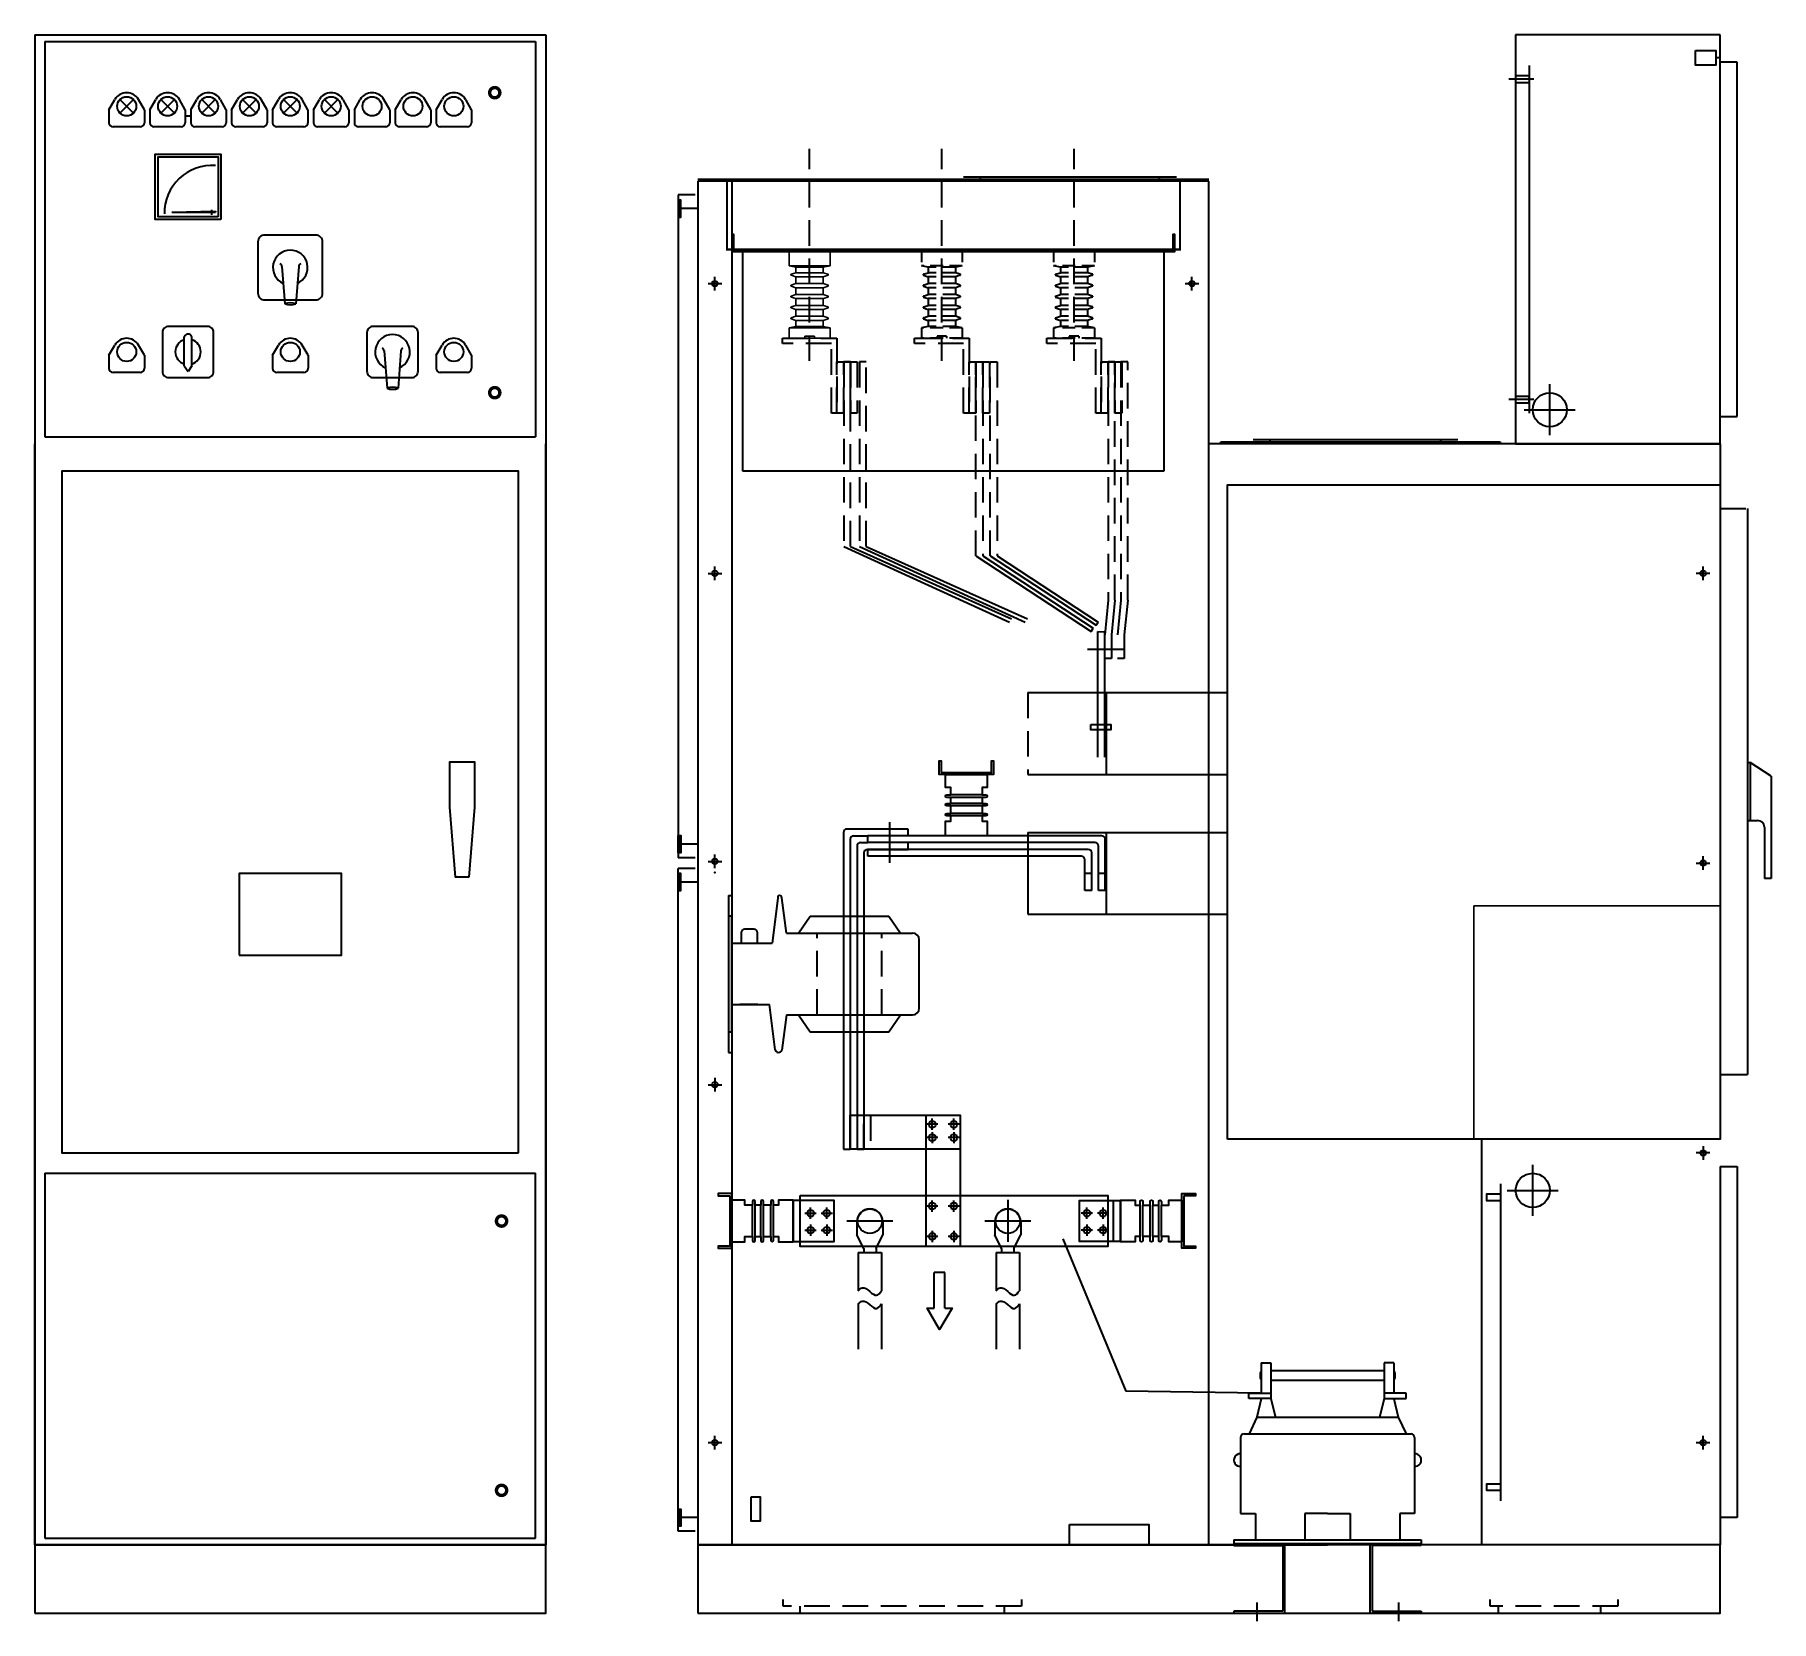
# Model space of a CAD drawing. Header units: millimetres. Extents: x 14896 to 15150, y 2657 to 2889.
import ezdxf

# ---------------------------------------------------------------- set-up
doc = ezdxf.new("R2010")
doc.units = ezdxf.units.MM
doc.header["$LTSCALE"] = 15
doc.header["$MEASUREMENT"] = 0
doc.header["$PDSIZE"] = -3
doc.linetypes.add('HIDDEN', pattern=[0.375, 0.25, -0.125])

# ---------------------------------------------------------------- blocks, each defined once
blk = doc.blocks.new('sup')
at = {"color": 6, "ltscale": 0.5}
for p, q in [((0, 0), (0, -2.4)), ((6, 0), (6, -2.4)), ((6, -2.4), (0, -2.4)), ((1, -2.6), (0, -2.4)), ((6, -2.4), (5, -2.6)), ((0.3, -3.63), (1, -3.4)), ((0.3, -3.77), (1, -4)), ((0.3, -5.23), (1, -5)), ((1, -2.6), (1, -3.4)), ((5, -2.6), (1, -2.6)), ((5, -3.4), (1, -3.4)), ((1, -4), (1, -5)), ((5, -4), (1, -4)), ((5, -5), (1, -5)), ((5, -2.6), (5, -3.4)), ((5.71, -3.64), (5, -3.4)), ((5.71, -3.77), (5, -4)), ((5, -4), (5, -5)), ((5.7, -5.23), (5, -5)), ((0.3, -5.37), (1, -5.6)), ((0.3, -6.83), (1, -6.6)), ((0.3, -6.97), (1, -7.2)), ((1, -5.6), (1, -6.6)), ((5, -5.6), (1, -5.6)), ((5, -6.6), (1, -6.6)), ((1, -7.2), (1, -8.2)), ((5, -7.2), (1, -7.2)), ((5.7, -5.37), (5, -5.6)), ((5, -5.6), (5, -6.6)), ((5.7, -6.83), (5, -6.6)), ((5.7, -6.97), (5, -7.2)), ((5, -7.2), (5, -8.2)), ((0.3, -8.43), (1, -8.2)), ((0.3, -8.57), (1, -8.8)), ((0.3, -10.03), (1, -9.8)), ((0.3, -10.17), (1, -10.4)), ((5, -8.2), (1, -8.2)), ((1, -8.8), (1, -9.8)), ((5, -8.8), (1, -8.8)), ((5, -9.8), (1, -9.8)), ((5.7, -8.43), (5, -8.2)), ((5.7, -8.57), (5, -8.8)), ((5, -8.8), (5, -9.8)), ((5.7, -10.03), (5, -9.8)), ((5.7, -10.17), (5, -10.4)), ((1, -11.3), (0, -11.5)), ((6, -11.5), (0, -11.5)), ((0, -11.5), (0, -13)), ((1, -10.4), (1, -11.3)), ((5, -10.4), (1, -10.4)), ((5, -11.3), (1, -11.3)), ((3.7, -12.7), (2.3, -12.7)), ((2.3, -12.7), (2.3, -13)), ((3.7, -12.7), (3.7, -13)), ((5, -10.4), (5, -11.3)), ((6, -11.5), (5, -11.3)), ((6, -11.5), (6, -13)), ((6, -13), (0, -13))]:
    blk.add_line(p, q, dxfattribs=at)
for centre, start, end in [((0.32, -3.7), 106.2602, 253.7398), ((5.68, -3.7), 290.6097, 69.3903), ((0.32, -5.3), 106.2602, 253.7398), ((0.32, -6.9), 106.2602, 253.7398), ((5.68, -5.3), 286.2602, 73.7398), ((5.68, -6.9), 286.2602, 73.7398), ((0.32, -8.5), 106.2602, 253.7398), ((0.32, -10.1), 106.2602, 253.7398), ((5.68, -8.5), 286.2602, 73.7398), ((5.68, -10.1), 286.2602, 73.7398)]:
    blk.add_arc(centre, 0.0694, start, end, dxfattribs=at)

msp = doc.modelspace()

# ---------------------------------------------------------------- hatches: boundary and pattern name
at = {"lineweight": 35}
h = msp.add_hatch(dxfattribs=at)
h.set_pattern_fill('ANSI31', color=256, style=0)
h.set_pattern_definition([(45, (-34313.4782, -9619.06654), (-0.08838834765, 0.08838834765), [])])
h.paths.add_polyline_path([(14989.94, 2862.67), (14990.33, 2862.67), (14990.33, 2865.17), (14989.94, 2865.17)])
h = msp.add_hatch(dxfattribs=at)
h.set_pattern_fill('ANSI31', color=256, style=0)
h.set_pattern_definition([(315, (-34313.4782, 15253.68967), (-0.08838834765, -0.08838834765), [])])
h.paths.add_polyline_path([(14989.94, 2771.95), (14990.33, 2771.95), (14990.33, 2769.45), (14989.94, 2769.45)])
h = msp.add_hatch(dxfattribs=at)
h.set_pattern_fill('ANSI31', color=256, style=0)
h.set_pattern_definition([(45, (-34313.4782, -9717.85192), (-0.08838834765, 0.08838834765), [])])
h.paths.add_polyline_path([(14989.94, 2763.88), (14990.33, 2763.88), (14990.33, 2766.38), (14989.94, 2766.38)])
h = msp.add_hatch(dxfattribs=at)
h.set_pattern_fill('ANSI31', color=256, style=0)
h.set_pattern_definition([(315, (-34313.4782, 15154.90429), (-0.08838834765, -0.08838834765), [])])
h.paths.add_polyline_path([(14989.94, 2673.17), (14990.33, 2673.17), (14990.33, 2670.67), (14989.94, 2670.67)])

# ---------------------------------------------------------------- linework, layer by layer
for p, q in [((14895.53, 2889.42), (14895.53, 2829.42)), ((14895.53, 2889.42), (14970.53, 2889.42)), ((14895.53, 2889.42), (14895.53, 2829.42)), ((14897.03, 2888.42), (14969.03, 2888.42)), ((14897.03, 2888.42), (14897.03, 2830.42)), ((14969.03, 2888.42), (14969.03, 2830.42)), ((14970.53, 2889.42), (14970.53, 2829.42)), ((14970.53, 2889.42), (14970.53, 2829.42)), ((14970.53, 2889.42), (14970.53, 2829.42)), ((15112.83, 2889.42), (15112.83, 2829.42)), ((15142.83, 2889.42), (15112.83, 2889.42)), ((15142.83, 2829.42), (15142.83, 2889.42)), ((15114.83, 2884.92), (15114.83, 2833.92)), ((15142.2, 2886.06), (15142.83, 2886.06)), ((15145.33, 2885.42), (15142.83, 2885.42)), ((15145.33, 2833.42), (15145.33, 2885.42)), ((15112.83, 2883.42), (15114.83, 2883.42)), ((15112.83, 2882.42), (15114.83, 2882.42)), ((15114.83, 2883.42), (15114.83, 2882.42)), ((14906.43, 2878.42), (14907.3, 2879.92)), ((14910.02, 2879.91), (14908.04, 2877.93)), ((14908.04, 2879.91), (14910.02, 2877.93)), ((14911.63, 2878.42), (14910.77, 2879.92)), ((14912.43, 2878.42), (14913.3, 2879.92)), ((14916.02, 2879.91), (14914.04, 2877.93)), ((14914.04, 2879.91), (14916.02, 2877.93)), ((14917.63, 2878.42), (14916.77, 2879.92)), ((14918.43, 2878.42), (14919.3, 2879.92)), ((14922.02, 2879.91), (14920.04, 2877.93)), ((14920.04, 2879.91), (14922.02, 2877.93)), ((14923.63, 2878.42), (14922.77, 2879.92)), ((14924.43, 2878.42), (14925.3, 2879.92)), ((14928.02, 2879.91), (14926.04, 2877.93)), ((14926.04, 2879.91), (14928.02, 2877.93)), ((14929.63, 2878.42), (14928.77, 2879.92)), ((14930.43, 2878.42), (14931.3, 2879.92)), ((14934.02, 2879.91), (14932.04, 2877.93)), ((14932.04, 2879.91), (14934.02, 2877.93)), ((14935.63, 2878.42), (14934.77, 2879.92)), ((14936.43, 2878.42), (14937.3, 2879.92)), ((14940.02, 2879.91), (14938.04, 2877.93)), ((14938.04, 2879.91), (14940.02, 2877.93)), ((14941.63, 2878.42), (14940.77, 2879.92)), ((14942.43, 2878.42), (14943.3, 2879.92)), ((14947.63, 2878.42), (14946.77, 2879.92)), ((14948.43, 2878.42), (14949.3, 2879.92)), ((14953.63, 2878.42), (14952.77, 2879.92)), ((14954.43, 2878.42), (14955.3, 2879.92)), ((14959.63, 2878.42), (14958.77, 2879.92)), ((14906.43, 2878.42), (14906.43, 2876.52)), ((14911.63, 2878.42), (14911.63, 2876.52)), ((14912.43, 2878.42), (14912.43, 2876.52)), ((14917.63, 2878.42), (14917.63, 2876.52)), ((14918.43, 2877.47), (14917.63, 2877.47)), ((14918.43, 2878.42), (14918.43, 2876.52)), ((14923.63, 2878.42), (14923.63, 2876.52)), ((14924.43, 2878.42), (14924.43, 2876.52)), ((14929.63, 2878.42), (14929.63, 2876.52)), ((14930.43, 2878.42), (14930.43, 2876.52)), ((14935.63, 2878.42), (14935.63, 2876.52)), ((14936.43, 2878.42), (14936.43, 2876.52)), ((14941.63, 2878.42), (14941.63, 2876.52)), ((14942.43, 2878.42), (14942.43, 2876.52)), ((14947.63, 2878.42), (14947.63, 2876.52)), ((14948.43, 2878.42), (14948.43, 2876.52)), ((14953.63, 2878.42), (14953.63, 2876.52)), ((14954.43, 2878.42), (14954.43, 2876.52)), ((14959.63, 2878.42), (14959.63, 2876.52)), ((14911.03, 2875.92), (14907.03, 2875.92)), ((14917.03, 2875.92), (14913.03, 2875.92)), ((14923.03, 2875.92), (14919.03, 2875.92)), ((14929.03, 2875.92), (14925.03, 2875.92)), ((14935.03, 2875.92), (14931.03, 2875.92)), ((14941.03, 2875.92), (14937.03, 2875.92)), ((14947.03, 2875.92), (14943.03, 2875.92)), ((14953.03, 2875.92), (14949.03, 2875.92)), ((14959.03, 2875.92), (14955.03, 2875.92)), ((14992.83, 2868.22), (15067.83, 2868.22)), ((14992.83, 2867.92), (14992.83, 2667.92)), ((15067.83, 2867.92), (14992.83, 2867.92)), ((14997.83, 2867.92), (14997.83, 2667.92)), ((15034.33, 2868.22), (15034.33, 2868.52)), ((15060.58, 2868.22), (15060.58, 2868.52)), ((15067.83, 2667.92), (15067.83, 2867.92)), ((14989.94, 2865.92), (14989.94, 2768.7)), ((14992.44, 2865.92), (14989.94, 2865.92)), ((14915.63, 2863.4), (14922.04, 2863.55)), ((14915.63, 2863.4), (14922.04, 2863.4)), ((14921.48, 2863.73), (14921.48, 2863)), ((14922.04, 2863.55), (14922.04, 2863.4)), ((14992.83, 2863.92), (14990.33, 2863.92)), ((14999.43, 2825.42), (14999.43, 2857.92)), ((14999.43, 2857.92), (15061.23, 2857.92)), ((14999.43, 2857.92), (15061.23, 2857.92)), ((15061.23, 2857.92), (15061.23, 2825.42)), ((14931.79, 2855.42), (14932.24, 2849.94)), ((14934.27, 2855.42), (14933.85, 2849.94)), ((14906.43, 2842.4), (14907.3, 2843.9)), ((14911.63, 2842.4), (14910.77, 2843.9)), ((14917.48, 2840.86), (14917.48, 2845.13)), ((14918.59, 2840.86), (14918.59, 2845.13)), ((14930.44, 2842.4), (14931.31, 2843.9)), ((14935.64, 2842.4), (14934.77, 2843.9)), ((14954.43, 2842.4), (14955.3, 2843.9)), ((14959.63, 2842.4), (14958.77, 2843.9)), ((14906.43, 2842.4), (14906.43, 2840.5)), ((14911.63, 2842.4), (14911.63, 2840.5)), ((14930.44, 2842.4), (14930.44, 2840.5)), ((14935.64, 2842.4), (14935.64, 2840.5)), ((14946.79, 2843.04), (14947.24, 2837.57)), ((14949.27, 2843.04), (14948.85, 2837.57)), ((14954.43, 2842.4), (14954.43, 2840.5)), ((14959.63, 2842.4), (14959.63, 2840.5)), ((14911.03, 2839.9), (14907.03, 2839.9)), ((14917.48, 2840.86), (14918.03, 2840.03)), ((14918.59, 2840.86), (14918.03, 2840.03)), ((14935.04, 2839.9), (14931.04, 2839.9)), ((14959.03, 2839.9), (14955.03, 2839.9)), ((15112.83, 2836.42), (15114.83, 2836.42)), ((15114.83, 2835.42), (15114.83, 2836.42)), ((15112.83, 2835.42), (15114.83, 2835.42)), ((15142.83, 2833.42), (15145.33, 2833.42)), ((14895.53, 2667.92), (14895.53, 2829.42)), ((14895.53, 2829.42), (14895.53, 2667.92)), ((14897.03, 2830.42), (14969.03, 2830.42)), ((14970.53, 2667.92), (14970.53, 2829.42)), ((14970.53, 2829.42), (14970.53, 2667.92)), ((14970.53, 2667.92), (14970.53, 2829.42)), ((15142.83, 2829.42), (15067.83, 2829.42)), ((15067.83, 2667.92), (15067.83, 2829.42)), ((15069.58, 2829.42), (15069.58, 2829.72)), ((15069.58, 2829.72), (15110.58, 2829.72)), ((15104.33, 2830.02), (15074.33, 2830.02)), ((15076.83, 2829.72), (15076.83, 2830.02)), ((15101.83, 2829.72), (15101.83, 2830.02)), ((15110.58, 2829.72), (15110.58, 2829.42)), ((15112.83, 2829.42), (15142.83, 2829.42)), ((15142.83, 2829.42), (15142.83, 2727.42)), ((15061.23, 2825.42), (14999.43, 2825.42)), ((15146.83, 2819.92), (15146.83, 2736.92)), ((15014.23, 2814.35), (15038.56, 2803.28)), ((15015.23, 2814.35), (15038.87, 2803.74)), ((15016.55, 2814.35), (15040.88, 2803.28)), ((15017.55, 2814.35), (15041.18, 2803.74)), ((15033.63, 2812.97), (15050.54, 2801.9)), ((15034.63, 2812.97), (15050.84, 2802.36)), ((15035.74, 2812.97), (15051.28, 2802.8)), ((15036.74, 2812.97), (15051.58, 2803.26)), ((15053.03, 2806.49), (15052.54, 2801.4)), ((15054.03, 2806.49), (15053.54, 2801.4)), ((15054.91, 2806.49), (15054.41, 2801.4)), ((15055.91, 2806.49), (15055.41, 2801.4)), ((15051.28, 2802.8), (15051.58, 2803.26)), ((15050.54, 2801.9), (15050.84, 2802.36)), ((15051.54, 2783.46), (15051.54, 2801.9)), ((15051.54, 2801.9), (15052.54, 2801.82)), ((15052.54, 2783.46), (15052.54, 2801.82)), ((15053.54, 2801.4), (15053.54, 2797.92)), ((15055.41, 2801.4), (15055.41, 2797.92)), ((15050.01, 2799.31), (15055.39, 2799.31)), ((15053.54, 2797.92), (15052.54, 2797.92)), ((15055.41, 2797.92), (15054.41, 2797.92)), ((15041.23, 2792.92), (15070.53, 2792.92)), ((15052.73, 2792.92), (15052.73, 2780.92)), ((15146.83, 2782.67), (15146.83, 2774.17)), ((15146.83, 2782.67), (15147.23, 2782.67)), ((15147.23, 2782.67), (15147.23, 2774.17)), ((15150.33, 2780.67), (15147.23, 2782.67)), ((15041.23, 2780.92), (15070.53, 2780.92)), ((15150.33, 2780.67), (15150.33, 2765.67)), ((15014.19, 2772.42), (15014.19, 2725.95)), ((15023.69, 2772.92), (15014.69, 2772.92)), ((15020.93, 2773.94), (15020.93, 2767.94)), ((15023.69, 2771.92), (15023.69, 2772.92)), ((15041.23, 2772.42), (15041.23, 2760.42)), ((15041.23, 2772.42), (15070.53, 2772.42)), ((15041.23, 2772.42), (15041.23, 2760.42)), ((15041.23, 2772.42), (15041.23, 2760.42)), ((15041.23, 2772.42), (15041.23, 2760.42)), ((15052.73, 2772.42), (15052.73, 2760.42)), ((15052.73, 2772.42), (15052.73, 2760.42)), ((15052.73, 2772.42), (15052.73, 2760.42)), ((15052.73, 2772.42), (15052.73, 2760.42)), ((15052.73, 2772.42), (15052.73, 2760.42)), ((15052.73, 2772.42), (15052.73, 2760.42)), ((15052.73, 2772.42), (15052.73, 2760.42)), ((15052.73, 2772.42), (15052.73, 2760.42)), ((15146.83, 2774.17), (15148.33, 2774.17)), ((15149.33, 2773.17), (15149.33, 2765.67)), ((14992.83, 2770.7), (14990.33, 2770.7)), ((15015.19, 2771.42), (15015.19, 2725.95)), ((15015.69, 2771.92), (15017.77, 2771.92)), ((15016.19, 2770.42), (15016.19, 2725.95)), ((15016.69, 2770.92), (15017.77, 2770.92)), ((15017.69, 2769.92), (15023.69, 2769.92)), ((15023.69, 2769.92), (15023.69, 2770.92)), ((15051.62, 2763.92), (15051.62, 2770.42)), ((15051.62, 2763.92), (15051.62, 2770.42)), ((15052.62, 2763.92), (15052.62, 2771.42)), ((15052.62, 2763.92), (15052.62, 2771.42)), ((14992.44, 2768.7), (14989.94, 2768.7)), ((14989.94, 2669.92), (14989.94, 2767.13)), ((14992.44, 2767.13), (14989.94, 2767.13)), ((14997.83, 2768.01), (14997.83, 2745.01)), ((15017.19, 2769.42), (15017.19, 2725.95)), ((15049.62, 2763.92), (15049.62, 2768.42)), ((15049.62, 2763.92), (15049.62, 2768.42)), ((15050.62, 2763.92), (15050.62, 2769.42)), ((15050.62, 2763.92), (15050.62, 2769.42)), ((14992.83, 2765.13), (14990.33, 2765.13)), ((14997.83, 2765.01), (14997.83, 2748.01)), ((14997.83, 2765.01), (14997.83, 2748.01)), ((15050.62, 2766.42), (15049.62, 2766.42)), ((15050.62, 2766.42), (15049.62, 2766.42)), ((15052.62, 2766.42), (15051.62, 2766.42)), ((15052.62, 2766.42), (15051.62, 2766.42)), ((14997.33, 2763.16), (14997.33, 2740.16)), ((14997.33, 2763.16), (14997.83, 2763.16)), ((14997.33, 2763.16), (14997.33, 2740.16)), ((14997.83, 2763.16), (14997.83, 2740.16)), ((15004.57, 2762.77), (15003.73, 2756.16)), ((15005.83, 2757.66), (15005.14, 2762.81)), ((15050.62, 2763.92), (15049.62, 2763.92)), ((15050.62, 2763.92), (15049.62, 2763.92)), ((15052.62, 2763.92), (15051.62, 2763.92)), ((15052.62, 2763.92), (15051.62, 2763.92)), ((14997.83, 2760.16), (14997.33, 2760.16)), ((14997.33, 2760.16), (14997.33, 2743.16)), ((14997.83, 2743.16), (14997.83, 2760.16)), ((15007.58, 2757.66), (15009.33, 2760.16)), ((15009.33, 2760.16), (15020.84, 2760.16)), ((15010.08, 2760.16), (15020.84, 2760.16)), ((15020.84, 2760.16), (15022.58, 2757.66)), ((15041.23, 2760.42), (15070.53, 2760.42)), ((15041.23, 2760.42), (15070.53, 2760.42)), ((15005.83, 2757.66), (15024.33, 2757.66)), ((14997.83, 2756.16), (15003.73, 2756.16)), ((15025.33, 2746.66), (15025.33, 2756.66)), ((14997.83, 2747.16), (15003.33, 2747.16)), ((15004.17, 2740.54), (15003.33, 2747.16)), ((15005.83, 2745.66), (15005.14, 2740.5)), ((15005.83, 2745.66), (15024.33, 2745.66)), ((15007.58, 2745.66), (15009.33, 2743.16)), ((15020.84, 2743.16), (15022.58, 2745.66)), ((14997.33, 2743.16), (14997.83, 2743.16)), ((15009.33, 2743.16), (15020.84, 2743.16)), ((15010.08, 2743.16), (15020.84, 2743.16)), ((14997.33, 2740.16), (14997.83, 2740.16)), ((15142.83, 2736.92), (15146.83, 2736.92)), ((15028.06, 2729.61), (15026.4, 2729.61)), ((15027.23, 2728.78), (15027.23, 2730.45)), ((15031.22, 2729.61), (15029.55, 2729.61)), ((15030.39, 2728.78), (15030.39, 2730.45)), ((15028.06, 2727.65), (15026.4, 2727.65)), ((15027.23, 2728.48), (15027.23, 2726.82)), ((15031.22, 2727.65), (15029.55, 2727.65)), ((15030.39, 2728.48), (15030.39, 2726.82)), ((15142.83, 2727.42), (15072.83, 2727.42)), ((15107.83, 2727.42), (15107.83, 2667.92)), ((15014.19, 2725.95), (15015.19, 2725.95)), ((15016.19, 2725.95), (15017.19, 2725.95)), ((14897.03, 2722.42), (14969.03, 2722.42)), ((14897.03, 2722.42), (14897.03, 2668.92)), ((14969.03, 2668.92), (14969.03, 2722.42)), ((15142.83, 2723.42), (15145.33, 2723.42)), ((15142.83, 2723.42), (15142.83, 2667.92)), ((15145.33, 2723.42), (15145.33, 2671.92)), ((15110.6, 2720.9), (15110.6, 2674.4)), ((15008.55, 2716.57), (15010.21, 2716.57)), ((15009.38, 2715.73), (15009.38, 2717.4)), ((15010.91, 2716.57), (15012.58, 2716.57)), ((15011.75, 2715.73), (15011.75, 2717.4)), ((15028.06, 2717.62), (15026.4, 2717.62)), ((15027.23, 2716.79), (15027.23, 2718.45)), ((15031.22, 2717.62), (15029.55, 2717.62)), ((15030.39, 2716.79), (15030.39, 2718.45)), ((15038.31, 2718.51), (15038.31, 2712.36)), ((15050.76, 2716.57), (15049.09, 2716.57)), ((15049.92, 2715.73), (15049.92, 2717.4)), ((15053.12, 2716.57), (15051.46, 2716.57)), ((15052.29, 2715.73), (15052.29, 2717.4)), ((15008.55, 2714.08), (15010.21, 2714.08)), ((15009.38, 2714.91), (15009.38, 2713.25)), ((15010.91, 2714.08), (15012.58, 2714.08)), ((15011.75, 2714.91), (15011.75, 2713.25)), ((15021.44, 2715.41), (15014.7, 2715.41)), ((15016.18, 2715.32), (15016.18, 2713.4)), ((15019.96, 2715.32), (15019.96, 2713.4)), ((15027.23, 2713.99), (15027.23, 2712.32)), ((15030.39, 2713.99), (15030.39, 2712.32)), ((15041.68, 2715.41), (15034.93, 2715.41)), ((15036.42, 2715.32), (15036.42, 2713.4)), ((15040.2, 2715.32), (15040.2, 2713.4)), ((15050.76, 2714.08), (15049.09, 2714.08)), ((15049.92, 2714.91), (15049.92, 2713.25)), ((15053.12, 2714.08), (15051.46, 2714.08)), ((15052.29, 2714.91), (15052.29, 2713.25)), ((15017.18, 2711.41), (15016.18, 2713.4)), ((15017.18, 2711.41), (15017.18, 2710.81)), ((15018.98, 2711.41), (15019.96, 2713.4)), ((15018.98, 2711.41), (15018.98, 2710.81)), ((15028.06, 2713.16), (15026.4, 2713.16)), ((15031.22, 2713.16), (15029.55, 2713.16)), ((15037.41, 2711.41), (15036.42, 2713.4)), ((15037.41, 2711.41), (15037.41, 2710.81)), ((15039.21, 2711.41), (15040.2, 2713.4)), ((15039.21, 2711.41), (15039.21, 2710.81)), ((15046.39, 2712.79), (15055.64, 2690.49)), ((15016.37, 2710.81), (15016.37, 2705.19)), ((15016.37, 2710.81), (15019.79, 2710.81)), ((15019.79, 2710.81), (15019.79, 2705.19)), ((15036.6, 2710.81), (15036.6, 2705.19)), ((15036.6, 2710.81), (15040.02, 2710.81)), ((15040.02, 2710.81), (15040.02, 2705.19)), ((15027.5, 2702.65), (15027.5, 2707.88)), ((15029.09, 2707.88), (15027.5, 2707.88)), ((15029.09, 2702.65), (15029.09, 2707.88)), ((15016.37, 2703.26), (15016.37, 2696.64)), ((15019.79, 2703.26), (15019.79, 2696.64)), ((15036.6, 2703.26), (15036.6, 2696.64)), ((15040.02, 2703.26), (15040.02, 2696.64)), ((15075.51, 2693.28), (15075.45, 2693.28)), ((15075.51, 2694.63), (15075.51, 2690.16)), ((15075.51, 2694.63), (15076.92, 2694.63)), ((15076.92, 2694.63), (15076.92, 2689.34)), ((15076.92, 2693.48), (15093.54, 2693.48)), ((15093.54, 2694.63), (15093.54, 2689.34)), ((15094.96, 2694.63), (15093.54, 2694.63)), ((15094.96, 2694.63), (15094.96, 2690.16)), ((15094.96, 2693.28), (15095.02, 2693.28)), ((15075.35, 2693.18), (15075.35, 2692.36)), ((15075.51, 2692.26), (15075.45, 2692.26)), ((15076.92, 2692.06), (15093.54, 2692.06)), ((15094.96, 2692.26), (15095.02, 2692.26)), ((15095.12, 2693.18), (15095.12, 2692.36)), ((15075.31, 2690.16), (15055.64, 2690.49)), ((15073.7, 2689.39), (15073.7, 2690.16)), ((15073.7, 2690.16), (15076.92, 2690.16)), ((15076.92, 2689.39), (15073.7, 2689.39)), ((15075.51, 2689.34), (15074.87, 2686.63)), ((15075.51, 2689.39), (15075.51, 2689.34)), ((15076.92, 2690.16), (15076.92, 2689.39)), ((15076.92, 2689.34), (15077.6, 2686.63)), ((15093.54, 2689.34), (15092.87, 2686.63)), ((15093.54, 2690.16), (15093.54, 2689.39)), ((15096.76, 2690.16), (15093.54, 2690.16)), ((15093.54, 2689.39), (15096.76, 2689.39)), ((15094.96, 2689.39), (15094.96, 2689.34)), ((15094.96, 2689.34), (15095.6, 2686.63)), ((15096.76, 2689.39), (15096.76, 2690.16)), ((15074.87, 2686.63), (15073.71, 2684.19)), ((15074.87, 2686.63), (15095.6, 2686.63)), ((15095.6, 2686.63), (15096.76, 2684.19)), ((15072.48, 2683.69), (15072.48, 2672.52)), ((15072.98, 2684.19), (15097.48, 2684.19)), ((15097.98, 2683.69), (15097.98, 2672.52)), ((14992.83, 2671.92), (14990.33, 2671.92)), ((15072.48, 2672.52), (15074.66, 2672.52)), ((15074.66, 2672.52), (15074.66, 2668.67)), ((15081.91, 2672.52), (15081.91, 2668.67)), ((15085.23, 2672.52), (15081.91, 2672.52)), ((15085.23, 2672.52), (15088.55, 2672.52)), ((15088.55, 2672.52), (15088.55, 2668.67)), ((15095.81, 2672.52), (15095.81, 2668.67)), ((15097.98, 2672.52), (15095.81, 2672.52)), ((15145.33, 2671.92), (15142.83, 2671.92)), ((14895.53, 2667.92), (14970.53, 2667.92)), ((14897.03, 2668.92), (14969.03, 2668.92)), ((14992.44, 2669.92), (14989.94, 2669.92)), ((14992.83, 2667.92), (15085.21, 2667.92)), ((14997.83, 2667.92), (15007.83, 2667.92)), ((15071.48, 2668.67), (15071.48, 2668.13)), ((15071.48, 2668.67), (15098.98, 2668.67)), ((15071.48, 2668.13), (15098.98, 2668.13)), ((15071.48, 2668.13), (15071.48, 2667.83)), ((15071.48, 2667.83), (15078.68, 2667.83)), ((15078.68, 2667.83), (15078.68, 2658.22)), ((15078.98, 2657.92), (15078.98, 2668.13)), ((15142.83, 2667.92), (15085.21, 2667.92)), ((15091.48, 2657.92), (15091.48, 2668.13)), ((15098.98, 2667.83), (15091.78, 2667.83)), ((15091.78, 2667.83), (15091.78, 2658.22)), ((15098.98, 2668.67), (15098.98, 2668.13)), ((15098.98, 2668.13), (15098.98, 2667.83)), ((15078.68, 2658.22), (15071.48, 2658.22)), ((15071.48, 2658.22), (15071.48, 2657.92)), ((15074.84, 2659.45), (15074.84, 2656.72)), ((15091.78, 2658.22), (15098.98, 2658.22)), ((15095.63, 2659.45), (15095.63, 2656.72)), ((15098.98, 2658.22), (15098.98, 2657.92))]:
    msp.add_line(p, q, dxfattribs=at)
at = {"color": 1, "lineweight": 35}
for p, q in [((15115.5, 2882.92), (15111.83, 2882.92)), ((14995.33, 2851.92), (14995.33, 2853.92)), ((15065.33, 2851.92), (15065.33, 2853.92)), ((14994.33, 2852.92), (14996.33, 2852.92)), ((15064.33, 2852.92), (15066.33, 2852.92)), ((15117.83, 2830.67), (15117.83, 2838.17)), ((15115.5, 2835.92), (15111.83, 2835.92)), ((15114.08, 2834.42), (15121.58, 2834.42)), ((14995.33, 2809.42), (14995.33, 2811.42)), ((15140.33, 2809.42), (15140.33, 2811.42)), ((14994.33, 2810.42), (14996.33, 2810.42)), ((15141.33, 2810.42), (15139.33, 2810.42)), ((15052.12, 2771.92), (15017.77, 2771.92)), ((15017.77, 2770.92), (15017.77, 2771.92)), ((15051.12, 2770.92), (15017.77, 2770.92)), ((15050.12, 2769.92), (15017.77, 2769.92)), ((15017.77, 2768.92), (15017.77, 2769.92)), ((14994.33, 2768.17), (14996.33, 2768.17)), ((14995.33, 2767.17), (14995.33, 2769.17)), ((14995.33, 2767.17), (14995.33, 2769.17)), ((15049.12, 2768.92), (15017.77, 2768.92)), ((15139.33, 2767.92), (15141.33, 2767.92)), ((15140.33, 2766.92), (15140.33, 2768.92)), ((14994.33, 2735.42), (14996.33, 2735.42)), ((14995.33, 2736.42), (14995.33, 2734.42)), ((15140.33, 2726.42), (15140.33, 2724.42)), ((15141.33, 2725.42), (15139.33, 2725.42)), ((15115.33, 2716.17), (15115.33, 2723.67)), ((15111.58, 2719.92), (15119.08, 2719.92)), ((14995.33, 2681.92), (14995.33, 2683.92)), ((15140.33, 2681.92), (15140.33, 2683.92)), ((14994.33, 2682.92), (14996.33, 2682.92)), ((15139.33, 2682.92), (15141.33, 2682.92))]:
    msp.add_line(p, q, dxfattribs=at)
at = {"linetype": 'HIDDEN', "lineweight": 35}
for p, q in [((15009.23, 2841.58), (15009.23, 2872.68)), ((15028.63, 2841.58), (15028.63, 2872.68)), ((15048.03, 2841.58), (15048.03, 2872.68)), ((14999.43, 2825.42), (14999.43, 2857.92)), ((15061.23, 2857.92), (15061.23, 2825.42)), ((15061.23, 2825.42), (14999.43, 2825.42)), ((15142.83, 2819.92), (15146.83, 2819.92)), ((15041.23, 2792.92), (15041.23, 2780.92)), ((15150.33, 2765.67), (15149.33, 2765.67)), ((15010.33, 2745.66), (15010.33, 2757.66)), ((15019.83, 2745.66), (15019.83, 2757.66)), ((14997.83, 2740.92), (14997.83, 2734.92)), ((15110.6, 2718.4), (15110.6, 2676.9)), ((15007.83, 2657.92), (15007.83, 2658.92)), ((15037.83, 2657.92), (15037.83, 2658.92)), ((15110.33, 2657.92), (15110.33, 2658.92)), ((15125.33, 2657.92), (15125.33, 2658.92))]:
    msp.add_line(p, q, dxfattribs=at)
at = {"color": 6, "linetype": 'HIDDEN', "lineweight": 35, "ltscale": 0.5}
for p, q in [((15025.63, 2857.92), (15025.63, 2855.52)), ((15031.63, 2857.92), (15031.63, 2855.52)), ((15045.03, 2857.92), (15045.03, 2855.52)), ((15051.03, 2857.92), (15051.03, 2855.52)), ((15031.63, 2855.52), (15025.63, 2855.52)), ((15026.63, 2855.32), (15025.63, 2855.52)), ((15025.93, 2854.29), (15026.63, 2854.52)), ((15025.93, 2854.15), (15026.63, 2853.92)), ((15026.63, 2855.32), (15026.63, 2854.52)), ((15030.63, 2855.32), (15026.63, 2855.32)), ((15030.63, 2854.52), (15026.63, 2854.52)), ((15026.63, 2853.92), (15026.63, 2852.92)), ((15030.63, 2853.92), (15026.63, 2853.92)), ((15031.63, 2855.52), (15030.63, 2855.32)), ((15030.63, 2855.32), (15030.63, 2854.52)), ((15031.34, 2854.28), (15030.63, 2854.52)), ((15031.34, 2854.15), (15030.63, 2853.92)), ((15030.63, 2853.92), (15030.63, 2852.92)), ((15051.03, 2855.52), (15045.03, 2855.52)), ((15046.03, 2855.32), (15045.03, 2855.52)), ((15045.33, 2854.29), (15046.03, 2854.52)), ((15045.33, 2854.15), (15046.03, 2853.92)), ((15046.03, 2855.32), (15046.03, 2854.52)), ((15050.03, 2855.32), (15046.03, 2855.32)), ((15050.03, 2854.52), (15046.03, 2854.52)), ((15046.03, 2853.92), (15046.03, 2852.92)), ((15050.03, 2853.92), (15046.03, 2853.92)), ((15051.03, 2855.52), (15050.03, 2855.32)), ((15050.03, 2855.32), (15050.03, 2854.52)), ((15050.74, 2854.28), (15050.03, 2854.52)), ((15050.74, 2854.15), (15050.03, 2853.92)), ((15050.03, 2853.92), (15050.03, 2852.92)), ((15025.93, 2852.69), (15026.63, 2852.92)), ((15025.93, 2852.55), (15026.63, 2852.32)), ((15025.93, 2851.09), (15026.63, 2851.32)), ((15030.63, 2852.92), (15026.63, 2852.92)), ((15026.63, 2852.32), (15026.63, 2851.32)), ((15030.63, 2852.32), (15026.63, 2852.32)), ((15030.63, 2851.32), (15026.63, 2851.32)), ((15031.33, 2852.69), (15030.63, 2852.92)), ((15031.33, 2852.55), (15030.63, 2852.32)), ((15030.63, 2852.32), (15030.63, 2851.32)), ((15031.33, 2851.09), (15030.63, 2851.32)), ((15045.33, 2852.69), (15046.03, 2852.92)), ((15045.33, 2852.55), (15046.03, 2852.32)), ((15045.33, 2851.09), (15046.03, 2851.32)), ((15050.03, 2852.92), (15046.03, 2852.92)), ((15046.03, 2852.32), (15046.03, 2851.32)), ((15050.03, 2852.32), (15046.03, 2852.32)), ((15050.03, 2851.32), (15046.03, 2851.32)), ((15050.73, 2852.69), (15050.03, 2852.92)), ((15050.73, 2852.55), (15050.03, 2852.32)), ((15050.03, 2852.32), (15050.03, 2851.32)), ((15050.73, 2851.09), (15050.03, 2851.32)), ((15025.93, 2850.95), (15026.63, 2850.72)), ((15025.93, 2849.49), (15026.63, 2849.72)), ((15025.93, 2849.35), (15026.63, 2849.12)), ((15026.63, 2850.72), (15026.63, 2849.72)), ((15030.63, 2850.72), (15026.63, 2850.72)), ((15030.63, 2849.72), (15026.63, 2849.72)), ((15026.63, 2849.12), (15026.63, 2848.12)), ((15030.63, 2849.12), (15026.63, 2849.12)), ((15031.33, 2850.95), (15030.63, 2850.72)), ((15030.63, 2850.72), (15030.63, 2849.72)), ((15031.33, 2849.49), (15030.63, 2849.72)), ((15031.33, 2849.35), (15030.63, 2849.12)), ((15030.63, 2849.12), (15030.63, 2848.12)), ((15045.33, 2850.95), (15046.03, 2850.72)), ((15045.33, 2849.49), (15046.03, 2849.72)), ((15045.33, 2849.35), (15046.03, 2849.12)), ((15046.03, 2850.72), (15046.03, 2849.72)), ((15050.03, 2850.72), (15046.03, 2850.72)), ((15050.03, 2849.72), (15046.03, 2849.72)), ((15046.03, 2849.12), (15046.03, 2848.12)), ((15050.03, 2849.12), (15046.03, 2849.12)), ((15050.73, 2850.95), (15050.03, 2850.72)), ((15050.03, 2850.72), (15050.03, 2849.72)), ((15050.73, 2849.49), (15050.03, 2849.72)), ((15050.73, 2849.35), (15050.03, 2849.12)), ((15050.03, 2849.12), (15050.03, 2848.12)), ((15026.63, 2846.62), (15025.63, 2846.42)), ((15031.63, 2846.42), (15025.63, 2846.42)), ((15025.63, 2846.42), (15025.63, 2844.92)), ((15025.93, 2847.89), (15026.63, 2848.12)), ((15025.93, 2847.75), (15026.63, 2847.52)), ((15030.63, 2848.12), (15026.63, 2848.12)), ((15026.63, 2847.52), (15026.63, 2846.62)), ((15030.63, 2847.52), (15026.63, 2847.52)), ((15030.63, 2846.62), (15026.63, 2846.62)), ((15031.33, 2847.89), (15030.63, 2848.12)), ((15031.33, 2847.75), (15030.63, 2847.52)), ((15030.63, 2847.52), (15030.63, 2846.62)), ((15031.63, 2846.42), (15030.63, 2846.62)), ((15031.63, 2846.42), (15031.63, 2844.92)), ((15046.03, 2846.62), (15045.03, 2846.42)), ((15051.03, 2846.42), (15045.03, 2846.42)), ((15045.03, 2846.42), (15045.03, 2844.92)), ((15045.33, 2847.89), (15046.03, 2848.12)), ((15045.33, 2847.75), (15046.03, 2847.52)), ((15050.03, 2848.12), (15046.03, 2848.12)), ((15046.03, 2847.52), (15046.03, 2846.62)), ((15050.03, 2847.52), (15046.03, 2847.52)), ((15050.03, 2846.62), (15046.03, 2846.62)), ((15050.73, 2847.89), (15050.03, 2848.12)), ((15050.73, 2847.75), (15050.03, 2847.52)), ((15050.03, 2847.52), (15050.03, 2846.62)), ((15051.03, 2846.42), (15050.03, 2846.62)), ((15051.03, 2846.42), (15051.03, 2844.92)), ((15031.63, 2844.92), (15025.63, 2844.92)), ((15029.33, 2845.22), (15027.93, 2845.22)), ((15027.93, 2845.22), (15027.93, 2844.92)), ((15029.33, 2845.22), (15029.33, 2844.92)), ((15051.03, 2844.92), (15045.03, 2844.92)), ((15048.73, 2845.22), (15047.33, 2845.22)), ((15047.33, 2845.22), (15047.33, 2844.92)), ((15048.73, 2845.22), (15048.73, 2844.92))]:
    msp.add_line(p, q, dxfattribs=at)
for p, q in [((15106.68, 2727.42), (15106.68, 2761.64)), ((15106.68, 2761.64), (15142.83, 2761.64))]:
    msp.add_line(p, q)
at = {"color": 83, "lineweight": 35}
for p, q in [((15007.83, 2712.44), (15007.83, 2718.44)), ((15007.83, 2712.43), (15007.83, 2718.44)), ((15053.83, 2712.44), (15053.83, 2718.44)), ((15053.83, 2712.43), (15053.83, 2718.44))]:
    msp.add_line(p, q, dxfattribs=at)
at = {"lineweight": 35}
for points in [[(15139.21, 2887.13), (15142.2, 2887.13), (15142.2, 2884.98), (15139.21, 2884.98)], [(14922.83, 2862.32), (14913.23, 2862.32), (14913.23, 2871.92), (14922.83, 2871.92)], [(14922.43, 2862.72), (14913.63, 2862.72), (14913.63, 2871.52), (14922.43, 2871.52)], [(14989.93, 2865.17), (14989.93, 2862.67), (14990.33, 2862.67), (14990.33, 2865.17)], [(15062.53, 2857.92), (14998.13, 2857.92), (14998.13, 2860.12), (14997.83, 2860.12), (14997.83, 2857.62), (15062.83, 2857.62), (15062.83, 2860.12), (15062.53, 2860.12)], [(14966.53, 2725.42), (14966.53, 2825.42), (14899.53, 2825.42), (14899.53, 2725.42)], [(15070.53, 2727.42), (15070.53, 2823.42), (15142.83, 2823.42), (15142.83, 2727.42)], [(15050.5, 2788.26), (15053.44, 2788.26), (15053.44, 2787.47), (15050.5, 2787.47)], [(14959.23, 2765.88), (14957.29, 2765.88), (14956.46, 2776.14), (14956.46, 2782.79), (14960.06, 2782.79), (14960.06, 2776.14)], [(15028.53, 2781.22), (15035.93, 2781.22), (15035.93, 2782.92), (15036.23, 2782.92), (15036.23, 2780.92), (15028.23, 2780.92), (15028.23, 2782.92), (15028.53, 2782.92)], [(14989.93, 2769.45), (14989.93, 2771.95), (14990.33, 2771.95), (14990.33, 2769.45)], [(14925.53, 2754.42), (14940.53, 2754.42), (14940.53, 2766.42), (14925.53, 2766.42)], [(14989.93, 2766.38), (14989.93, 2763.88), (14990.33, 2763.88), (14990.33, 2766.38)], [(14998.98, 2747.16), (15001.62, 2747.16), (15001.62, 2747.16), (14998.98, 2747.16)], [(14997.53, 2719.14), (14997.53, 2711.74), (14995.83, 2711.74), (14995.83, 2711.44), (14997.83, 2711.44), (14997.83, 2719.44), (14995.83, 2719.44), (14995.83, 2719.14)], [(15007.83, 2719.19), (15053.01, 2719.19), (15053.01, 2711.69), (15007.83, 2711.69)], [(15064.13, 2719.14), (15064.13, 2711.74), (15065.83, 2711.74), (15065.83, 2711.44), (15063.83, 2711.44), (15063.83, 2719.44), (15065.83, 2719.44), (15065.83, 2719.14)], [(15110.6, 2718.4), (15108.6, 2718.4), (15108.6, 2719.4), (15110.6, 2719.4)], [(15110.6, 2675.9), (15108.6, 2675.9), (15108.6, 2676.9), (15110.6, 2676.9)], [(14989.93, 2670.67), (14989.93, 2673.17), (14990.33, 2673.17), (14990.33, 2670.67)], [(15000.67, 2674.98), (15001.99, 2674.98), (15001.99, 2671.41), (15000.67, 2671.41)], [(15047.36, 2670.89), (15059, 2670.89), (15059, 2667.92), (15047.36, 2667.92)], [(14895.53, 2657.92), (14970.53, 2657.92), (14970.53, 2667.92), (14895.53, 2667.92)], [(14992.83, 2657.92), (15142.83, 2657.92), (15142.83, 2667.92), (14992.83, 2667.92)]]:
    msp.add_lwpolyline(points, close=True, dxfattribs=at)
at = {"lineweight": 35, "const_width": 0.5}
for points in [[(14962.28, 2880.92, 1), (14963.78, 2880.92, 1)], [(14962.28, 2836.92, -1), (14963.78, 2836.92, -1)], [(14963.28, 2715.42, 1), (14964.78, 2715.42, 1)], [(14963.28, 2675.92, -1), (14964.78, 2675.92, -1)]]:
    msp.add_lwpolyline(points, format="xyb", close=True, dxfattribs=at)
at = {"lineweight": 35, "const_width": 0.3}
for points in [[(14997.09, 2857.92), (14997.09, 2867.92), (14997.09, 2857.92), (15002.09, 2857.92)], [(15063.58, 2857.92), (15063.58, 2867.92), (15063.58, 2857.92), (15058.58, 2857.92)]]:
    msp.add_lwpolyline(points, dxfattribs=at)
at = {"lineweight": 35}
for points in [[(15063.08, 2868.52), (15031.83, 2868.52)], [(15029.09, 2702.65), (15030.13, 2702.65), (15028.3, 2699.49), (15026.47, 2702.65), (15027.5, 2702.65)]]:
    msp.add_lwpolyline(points, dxfattribs=at)
for points in [[(14929.28, 2850.53), (14936.78, 2850.53, 0.414214), (14937.78, 2851.53), (14937.78, 2859.03, 0.414214), (14936.78, 2860.03), (14929.28, 2860.03, 0.414214), (14928.28, 2859.03), (14928.28, 2851.53, 0.414214)], [(14915.18, 2839.15), (14920.88, 2839.15, 0.414214), (14921.78, 2840.05), (14921.78, 2845.75, 0.414214), (14920.88, 2846.65), (14915.18, 2846.65, 0.414214), (14914.28, 2845.75), (14914.28, 2840.05, 0.414214)], [(14945.18, 2839.15), (14950.88, 2839.15, 0.414214), (14951.78, 2840.05), (14951.78, 2845.75, 0.414214), (14950.88, 2846.65), (14945.18, 2846.65, 0.414214), (14944.28, 2845.75), (14944.28, 2840.05, 0.414214)], [(14999.19, 2756.16), (15001.58, 2756.16), (15001.58, 2757.71, 0.414214), (15001.08, 2758.21), (14999.69, 2758.21, 0.414214), (14999.19, 2757.71)]]:
    msp.add_lwpolyline(points, format="xyb", close=True, dxfattribs=at)
at = {"linetype": 'HIDDEN', "lineweight": 35}
for points in [[(15012.43, 2844.12), (15005.23, 2844.12), (15005.23, 2844.92), (15013.23, 2844.92), (15013.23, 2833.92), (15012.43, 2833.92)], [(15031.83, 2844.12), (15024.63, 2844.12), (15024.63, 2844.92), (15032.63, 2844.92), (15032.63, 2833.92), (15031.83, 2833.92)], [(15051.23, 2844.12), (15044.03, 2844.12), (15044.03, 2844.92), (15052.03, 2844.92), (15052.03, 2833.92), (15051.23, 2833.92)]]:
    msp.add_lwpolyline(points, close=True, dxfattribs=at)
at = {"color": 1, "linetype": 'HIDDEN', "lineweight": 35}
for points in [[(15014.23, 2833.92), (15013.23, 2833.92), (15013.23, 2841.42), (15014.23, 2841.42)], [(15016.23, 2833.92), (15015.23, 2833.92), (15015.23, 2841.42), (15016.23, 2841.42)]]:
    msp.add_lwpolyline(points, close=True, dxfattribs=at)
for points in [[(15014.23, 2833.92), (15014.23, 2841.42), (15015.23, 2841.42), (15015.23, 2833.92)], [(15015.23, 2814.35), (15015.23, 2841.42), (15014.23, 2841.42), (15014.23, 2814.35)], [(15017.55, 2814.35), (15017.55, 2841.42), (15016.55, 2841.42), (15016.55, 2814.35)]]:
    msp.add_lwpolyline(points, dxfattribs=at)
at = {"color": 2, "linetype": 'HIDDEN', "lineweight": 35}
for points in [[(15033.63, 2833.92), (15032.63, 2833.92), (15032.63, 2841.42), (15033.63, 2841.42)], [(15035.63, 2833.92), (15034.63, 2833.92), (15034.63, 2841.42), (15035.63, 2841.42)], [(15018.19, 2725.95), (15017.19, 2725.95), (15017.19, 2730.95), (15018.19, 2730.95)]]:
    msp.add_lwpolyline(points, close=True, dxfattribs=at)
for points in [[(15033.63, 2833.92), (15033.63, 2841.42), (15034.63, 2841.42), (15034.63, 2833.92)], [(15033.63, 2812.97), (15033.63, 2841.42), (15034.63, 2841.42), (15034.63, 2812.97)], [(15035.74, 2812.97), (15035.74, 2841.42), (15036.74, 2841.42), (15036.74, 2812.97)]]:
    msp.add_lwpolyline(points, dxfattribs=at)
at = {"color": 5, "linetype": 'HIDDEN', "lineweight": 35}
for points in [[(15053.03, 2833.92), (15052.03, 2833.92), (15052.03, 2841.42), (15053.03, 2841.42)], [(15055.03, 2833.92), (15054.03, 2833.92), (15054.03, 2841.42), (15055.03, 2841.42)]]:
    msp.add_lwpolyline(points, close=True, dxfattribs=at)
for points in [[(15053.03, 2833.92), (15053.03, 2841.42), (15054.03, 2841.42), (15054.03, 2833.92)], [(15054.03, 2806.49), (15054.03, 2841.42), (15053.03, 2841.42), (15053.03, 2806.49)], [(15055.91, 2806.49), (15055.91, 2841.42), (15054.91, 2841.42), (15054.91, 2806.49)]]:
    msp.add_lwpolyline(points, dxfattribs=at)
at = {"color": 6, "lineweight": 35}
for points in [[(15029.93, 2775.22), (15029.93, 2776.3), (15029.37, 2776.3, -1), (15029.37, 2776.68), (15029.93, 2776.68), (15029.93, 2777.54), (15029.37, 2777.54, -1), (15029.37, 2777.92), (15029.93, 2777.92), (15029.93, 2779.02), (15029.18, 2779.02), (15029.18, 2780.92), (15035.28, 2780.92), (15035.28, 2779.02), (15034.53, 2779.02), (15034.53, 2777.92), (15035.08, 2777.92, -1), (15035.08, 2777.54), (15034.53, 2777.54), (15034.53, 2776.68), (15035.08, 2776.68, -1), (15035.08, 2776.3), (15034.53, 2776.3), (15034.53, 2775.22), (15035.08, 2775.22, -1), (15035.08, 2774.83), (15034.53, 2774.83), (15034.53, 2774.08), (15035.28, 2774.08), (15035.28, 2771.92), (15029.18, 2771.92), (15029.18, 2774.08), (15029.93, 2774.08), (15029.93, 2774.83), (15029.37, 2774.83, -1), (15029.37, 2775.22), (15029.93, 2775.22)], [(15003.54, 2717.74), (15002.46, 2717.74), (15002.46, 2718.29, 1), (15002.07, 2718.29), (15002.07, 2717.74), (15001.22, 2717.74), (15001.22, 2718.29, 1), (15000.83, 2718.29), (15000.83, 2717.74), (14999.73, 2717.74), (14999.73, 2718.49), (14997.83, 2718.49), (14997.83, 2712.39), (14999.73, 2712.39), (14999.73, 2713.14), (15000.83, 2713.14), (15000.83, 2712.58, 1), (15001.22, 2712.58), (15001.22, 2713.14), (15002.07, 2713.14), (15002.07, 2712.58, 1), (15002.46, 2712.58), (15002.46, 2713.14), (15003.54, 2713.14), (15003.54, 2712.58, 1), (15003.92, 2712.58), (15003.92, 2713.14), (15004.67, 2713.14), (15004.67, 2712.39), (15006.83, 2712.39), (15006.83, 2718.49), (15004.67, 2718.49), (15004.67, 2717.74), (15003.92, 2717.74), (15003.92, 2718.29, 1), (15003.54, 2718.29), (15003.54, 2717.74)], [(15058.13, 2717.74), (15059.21, 2717.74), (15059.21, 2718.29, -1), (15059.6, 2718.29), (15059.6, 2717.74), (15060.45, 2717.74), (15060.45, 2718.29, -1), (15060.84, 2718.29), (15060.84, 2717.74), (15061.93, 2717.74), (15061.93, 2718.49), (15063.83, 2718.49), (15063.83, 2712.39), (15061.93, 2712.39), (15061.93, 2713.14), (15060.84, 2713.14), (15060.84, 2712.58, -1), (15060.45, 2712.58), (15060.45, 2713.14), (15059.6, 2713.14), (15059.6, 2712.58, -1), (15059.21, 2712.58), (15059.21, 2713.14), (15058.13, 2713.14), (15058.13, 2712.58, -1), (15057.75, 2712.58), (15057.75, 2713.14), (15057, 2713.14), (15057, 2712.39), (15054.83, 2712.39), (15054.83, 2718.49), (15057, 2718.49), (15057, 2717.74), (15057.75, 2717.74), (15057.75, 2718.29, -1), (15058.13, 2718.29), (15058.13, 2717.74)]]:
    msp.add_lwpolyline(points, format="xyb", dxfattribs=at)
for points in [[(15034.53, 2777.92), (15029.93, 2777.92)], [(15034.53, 2777.54), (15029.93, 2777.54)], [(15034.53, 2776.68), (15029.93, 2776.68)], [(15034.53, 2776.3), (15029.93, 2776.3)], [(15034.53, 2775.22), (15029.93, 2775.22)], [(15034.53, 2774.83), (15029.93, 2774.83)], [(15000.83, 2713.14), (15000.83, 2717.74)], [(15001.22, 2713.14), (15001.22, 2717.74)], [(15002.07, 2713.14), (15002.07, 2717.74)], [(15002.46, 2713.14), (15002.46, 2717.74)], [(15003.54, 2713.14), (15003.54, 2717.74)], [(15003.92, 2713.14), (15003.92, 2717.74)], [(15057.75, 2713.14), (15057.75, 2717.74)], [(15058.13, 2713.14), (15058.13, 2717.74)], [(15059.21, 2713.14), (15059.21, 2717.74)], [(15059.6, 2713.14), (15059.6, 2717.74)], [(15060.45, 2713.14), (15060.45, 2717.74)], [(15060.84, 2713.14), (15060.84, 2717.74)]]:
    msp.add_lwpolyline(points, dxfattribs=at)
at = {"color": 2, "lineweight": 35}
for points in [[(15031.31, 2725.95), (15015.19, 2725.95), (15015.19, 2730.95), (15031.31, 2730.95)], [(15031.31, 2730.95), (15031.31, 2711.69), (15026.31, 2711.69), (15026.31, 2730.95)]]:
    msp.add_lwpolyline(points, close=True, dxfattribs=at)
at = {"color": 83, "lineweight": 35}
for points in [[(15006.83, 2712.43), (15012.83, 2712.43), (15012.83, 2718.44), (15006.83, 2718.44)], [(15054.83, 2712.43), (15048.83, 2712.43), (15048.83, 2718.44), (15054.83, 2718.44)]]:
    msp.add_lwpolyline(points, close=True, dxfattribs=at)
at = {"linetype": 'HIDDEN', "lineweight": 35}
for points in [[(15040.33, 2659.92), (15040.33, 2658.92), (15005.33, 2658.92), (15005.33, 2659.92)], [(15127.83, 2659.92), (15127.83, 2658.92), (15109.08, 2658.92), (15109.08, 2659.92)]]:
    msp.add_lwpolyline(points, dxfattribs=at)
at = {"lineweight": 35}
for centre, radius in [((14909.03, 2878.92), 1.4), ((14915.03, 2878.92), 1.4), ((14921.03, 2878.92), 1.4), ((14927.03, 2878.92), 1.4), ((14933.03, 2878.92), 1.4), ((14939.03, 2878.92), 1.4), ((14945.03, 2878.92), 1.4), ((14951.03, 2878.92), 1.4), ((14957.03, 2878.92), 1.4), ((14995.33, 2852.92), 0.4), ((14995.33, 2852.92), 0.4), ((15065.33, 2852.92), 0.4), ((15065.33, 2852.92), 0.4), ((14909.03, 2842.9), 1.4), ((14933.04, 2842.9), 1.4), ((14957.03, 2842.9), 1.4), ((15117.83, 2834.42), 2.5), ((14995.33, 2810.42), 0.4), ((15140.33, 2810.42), 0.4), ((14995.33, 2768.17), 0.4), ((14995.33, 2768.17), 0.4), ((15140.33, 2767.92), 0.4), ((15140.33, 2767.92), 0.4), ((14995.33, 2735.42), 0.4), ((15027.23, 2729.61), 0.5), ((15030.39, 2729.61), 0.5), ((15027.23, 2727.65), 0.5), ((15030.39, 2727.65), 0.5), ((15140.33, 2725.42), 0.4), ((15115.33, 2719.92), 2.5), ((15009.38, 2716.57), 0.5), ((15011.75, 2716.57), 0.5), ((15018.07, 2715.41), 1.8), ((15027.23, 2717.62), 0.5), ((15030.39, 2717.62), 0.5), ((15038.31, 2715.41), 1.8), ((15049.92, 2716.57), 0.5), ((15052.29, 2716.57), 0.5), ((15009.38, 2714.08), 0.5), ((15011.75, 2714.08), 0.5), ((15027.23, 2713.16), 0.5), ((15030.39, 2713.16), 0.5), ((15049.92, 2714.08), 0.5), ((15052.29, 2714.08), 0.5), ((14995.33, 2682.92), 0.4), ((14995.33, 2682.92), 0.4), ((15140.33, 2682.92), 0.4), ((15140.33, 2682.92), 0.4)]:
    msp.add_circle(centre, radius, dxfattribs=at)
for centre, radius, start, end in [((14909.03, 2878.92), 2, 30.0551, 149.9449), ((14915.03, 2878.92), 2, 30.0551, 149.9449), ((14921.03, 2878.92), 2, 30.0551, 149.9449), ((14927.03, 2878.92), 2, 30.0551, 149.9449), ((14933.03, 2878.92), 2, 30.0551, 149.9449), ((14939.03, 2878.92), 2, 30.0551, 149.9449), ((14945.03, 2878.92), 2, 30.0551, 149.9449), ((14951.03, 2878.92), 2, 30.0551, 149.9449), ((14957.03, 2878.92), 2, 30.0551, 149.9449), ((14907.03, 2876.52), 0.6, 180, 270), ((14911.03, 2876.52), 0.6, 270, 0), ((14913.03, 2876.52), 0.6, 180, 270), ((14917.03, 2876.52), 0.6, 270, 0), ((14919.03, 2876.52), 0.6, 180, 270), ((14923.03, 2876.52), 0.6, 270, 0), ((14925.03, 2876.52), 0.6, 180, 270), ((14929.03, 2876.52), 0.6, 270, 0), ((14931.03, 2876.52), 0.6, 180, 270), ((14935.03, 2876.52), 0.6, 270, 0), ((14937.03, 2876.52), 0.6, 180, 270), ((14941.03, 2876.52), 0.6, 270, 0), ((14943.03, 2876.52), 0.6, 180, 270), ((14947.03, 2876.52), 0.6, 270, 0), ((14949.03, 2876.52), 0.6, 180, 270), ((14953.03, 2876.52), 0.6, 270, 0), ((14955.03, 2876.52), 0.6, 180, 270), ((14959.03, 2876.52), 0.6, 270, 0), ((14921.55, 2863.27), 6.98, 85.729, 181.1361), ((14933.03, 2855.28), 2.55, 293.9099, 246.2395), ((14931.41, 2855.46), 0.384, 353.1162, 77.6739), ((14934.65, 2855.47), 0.384, 102.5519, 187.1096), ((14933.04, 2847.82), 2.27, 69.2136, 110.7864), ((14933.04, 2852.07), 2.27, 249.2136, 290.7864), ((14909.03, 2842.9), 2, 30.0551, 149.9449), ((14918.03, 2842.9), 1.87, 107.2341, 252.7659), ((14918.03, 2842.9), 1.87, 107.2341, 252.7659), ((14918.01, 2844.95), 0.563, 87.9216, 160.9672), ((14918.05, 2844.95), 0.563, 19.0328, 92.0784), ((14918.03, 2842.9), 1.87, 287.2341, 72.7659), ((14918.03, 2842.9), 1.87, 287.2341, 72.7659), ((14933.04, 2842.9), 2, 30.0551, 149.9449), ((14948.03, 2842.9), 2.55, 293.9099, 246.2395), ((14957.03, 2842.9), 2, 30.0551, 149.9449), ((14946.41, 2843.08), 0.384, 353.1162, 77.6739), ((14949.65, 2843.09), 0.384, 102.5519, 187.1096), ((14907.03, 2840.5), 0.6, 180, 270), ((14911.03, 2840.5), 0.6, 270, 0), ((14931.04, 2840.5), 0.6, 180, 270), ((14935.04, 2840.5), 0.6, 270, 0), ((14955.03, 2840.5), 0.6, 180, 270), ((14959.03, 2840.5), 0.6, 270, 0), ((14948.04, 2835.44), 2.27, 69.2136, 110.7864), ((14948.04, 2839.69), 2.27, 249.2136, 290.7864), ((15014.69, 2772.42), 0.5, 90, 180), ((15148.33, 2773.17), 1, 0, 90), ((15015.69, 2771.42), 0.5, 90, 180), ((15015.69, 2771.42), 0.5, 90, 180), ((15016.69, 2770.42), 0.5, 90, 180), ((15016.69, 2770.42), 0.5, 90, 180), ((15017.69, 2769.42), 0.5, 90, 180), ((15017.69, 2769.42), 0.5, 90, 180), ((15050.12, 2769.42), 0.5, 0, 90), ((15050.12, 2769.42), 0.5, 0, 90), ((15051.12, 2770.42), 0.5, 360, 90), ((15051.12, 2770.42), 0.5, 360, 90), ((15052.12, 2771.42), 0.5, 0, 90), ((15052.12, 2771.42), 0.5, 0, 90), ((15049.12, 2768.42), 0.5, 360, 90), ((15049.12, 2768.42), 0.5, 360, 90), ((15004.85, 2762.87), 0.293, 348.726, 199.0381), ((15024.33, 2756.66), 1, 0, 90), ((15024.33, 2746.66), 1, 270, 0), ((15004.66, 2740.65), 0.5, 192.8043, 342.646), ((15018.07, 2715.32), 1.89, 0, 180), ((15038.31, 2715.32), 1.89, 0, 180), ((15075.45, 2693.18), 0.1, 90, 180), ((15095.02, 2693.18), 0.1, 0, 90), ((15075.45, 2692.36), 0.1, 180, 270), ((15095.02, 2692.36), 0.1, 270, 0), ((15072.98, 2683.69), 0.5, 90, 180), ((15097.48, 2683.69), 0.5, 0, 90), ((15072.41, 2680.36), 0.925, 85.3542, 274.6458), ((15098.06, 2680.36), 0.925, 265.3542, 94.6458)]:
    msp.add_arc(centre, radius, start, end, dxfattribs=at)
at = {"color": 6, "linetype": 'HIDDEN', "lineweight": 35, "ltscale": 0.5}
for centre, start, end in [((15025.95, 2854.22), 106.2602, 253.7398), ((15031.32, 2854.22), 290.6097, 69.3903), ((15045.35, 2854.22), 106.2602, 253.7398), ((15050.72, 2854.22), 290.6097, 69.3903), ((15025.95, 2852.62), 106.2602, 253.7398), ((15031.32, 2852.62), 286.2602, 73.7398), ((15045.35, 2852.62), 106.2602, 253.7398), ((15050.72, 2852.62), 286.2602, 73.7398), ((15025.95, 2851.02), 106.2602, 253.7398), ((15025.95, 2849.42), 106.2602, 253.7398), ((15031.32, 2851.02), 286.2602, 73.7398), ((15031.32, 2849.42), 286.2602, 73.7398), ((15045.35, 2851.02), 106.2602, 253.7398), ((15045.35, 2849.42), 106.2602, 253.7398), ((15050.72, 2851.02), 286.2602, 73.7398), ((15050.72, 2849.42), 286.2602, 73.7398), ((15025.95, 2847.82), 106.2602, 253.7398), ((15031.32, 2847.82), 286.2602, 73.7398), ((15045.35, 2847.82), 106.2602, 253.7398), ((15050.72, 2847.82), 286.2602, 73.7398)]:
    msp.add_arc(centre, 0.0694, start, end, dxfattribs=at)
at = {"lineweight": 35}
for points in [[(15016.37, 2705.19), (15016.95, 2705.63), (15018.06, 2705.08), (15019.07, 2704.53), (15019.79, 2705.19)], [(15016.37, 2703.26), (15016.95, 2703.69), (15018.06, 2703.15), (15019.07, 2702.59), (15019.79, 2703.26)], [(15036.6, 2705.19), (15037.18, 2705.63), (15038.3, 2705.08), (15039.31, 2704.53), (15040.02, 2705.19)], [(15036.6, 2703.26), (15037.18, 2703.69), (15038.3, 2703.15), (15039.31, 2702.59), (15040.02, 2703.26)]]:
    msp.add_spline(points, degree=3, dxfattribs=at)
for p in [(14995.33, 2852.92), (15065.33, 2852.92), (14995.33, 2810.42), (15140.33, 2810.42), (15140.33, 2767.92), (14995.33, 2766.53), (14995.33, 2766.53), (14995.33, 2735.42), (15140.33, 2725.42), (14995.33, 2682.92), (15140.33, 2682.92)]:
    msp.add_point(p, dxfattribs=at)

# ---------------------------------------------------------------- block references
at = {"linetype": 'HIDDEN', "lineweight": 35}
msp.add_blockref('sup', (15006.23, 2857.92), dxfattribs=at)

doc.saveas('drawing.dxf')
